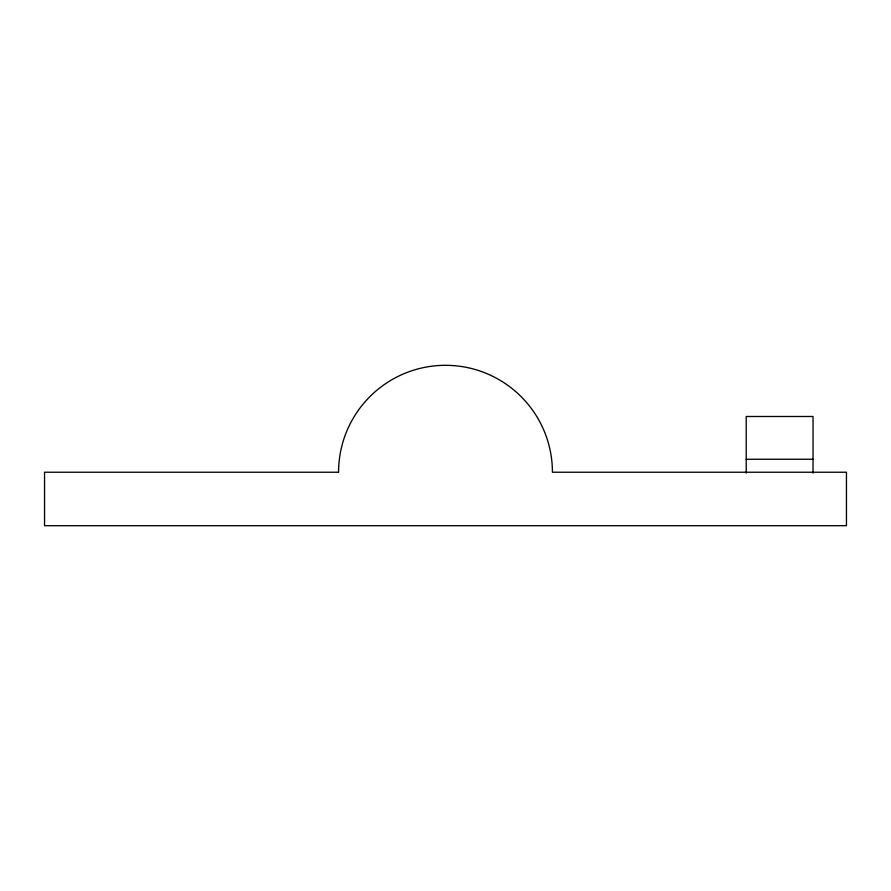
<?xml version="1.0" encoding="UTF-8"?>
<svg xmlns="http://www.w3.org/2000/svg" width="891" height="891" viewBox="0 0 891 891"><rect width="100%" height="100%" fill="white"/><g stroke="black" fill="none" stroke-linecap="round" stroke-linejoin="round"><path stroke-width="1.34" d="M746.212 459.255L813.038 459.255M813.038 473.143L813.038 416.487L746.212 416.487L746.212 473.143M338.58 472.23L44.55 472.23L44.55 525.69L846.45 525.69L846.45 472.23L552.42 472.23A106.92 106.92 0 0 0 445.5 365.31A106.92 106.92 0 0 0 338.58 472.23"/></g></svg>
